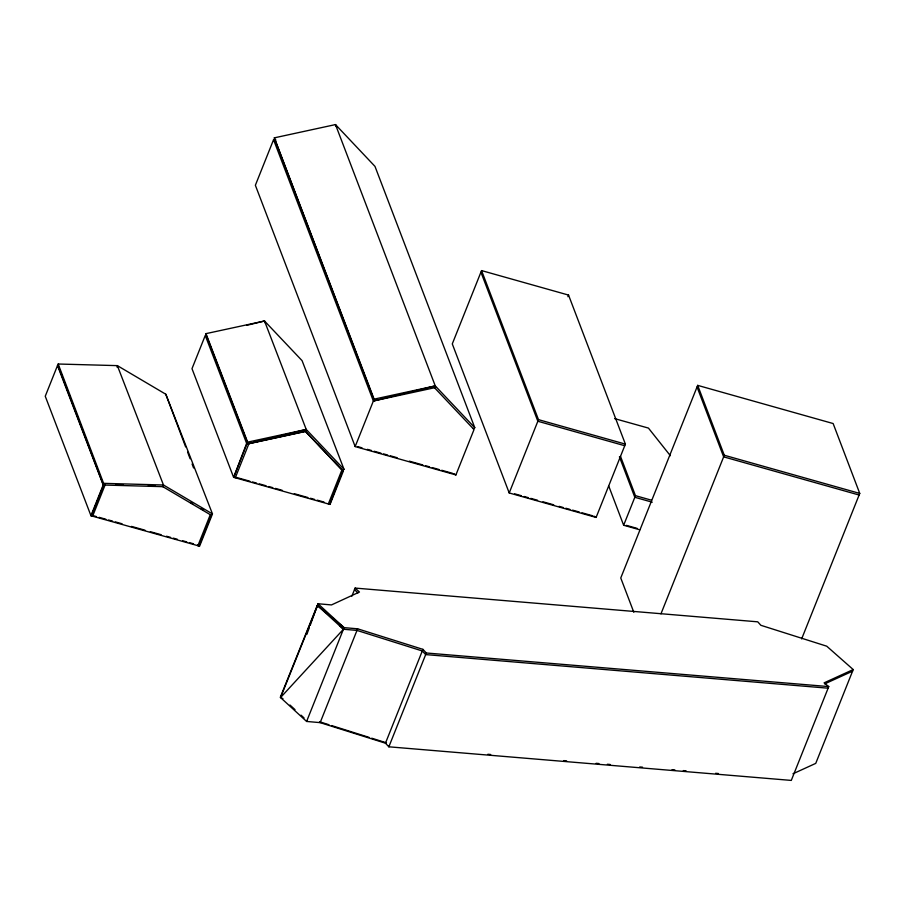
<?xml version="1.0" encoding="UTF-8"?>
<svg xmlns="http://www.w3.org/2000/svg" width="905" height="905" viewBox="0 0 905 905"><rect width="100%" height="100%" fill="white"/><g stroke="black" fill="none" stroke-linecap="round" stroke-linejoin="round"><path stroke-width="1.36" d="M211.419 515.364L212.471 513.927L165.807 394.241L117.356 365.631L58.192 364.014L57.999 365.688L102.898 483.643M117.164 367.306L117.356 365.631L163.466 485.001L163.273 486.675L103.43 485.023L103.611 483.349L58.192 364.014M310.223 625.265L318.017 603.748L331.479 604.925L359.455 592.028L355.111 588.08L351.875 596.18M306.818 634.428L309.25 627.889M57.49 365.586L45.25 396.243L90.941 515.669L92.638 516.144L105.071 485.001L103.204 484.944L57.49 365.586L58.044 365.79M90.941 515.669L103.204 484.944M211.159 515.318L198.908 545.975L91.326 515.839L103.566 485.171M275.912 140.015L273.559 139.709L255.368 185.276L355.167 446.572L455.905 474.933L474.028 429.547L433.857 387.035L435.26 385.892L335.484 124.585L274.305 137.854L374.399 400.779L435.26 385.892L474.774 427.703L473.36 428.846M197.878 545.772L210.288 514.685L211.815 515.59L199.575 546.247L197.539 544.923M246.635 443.393L233.671 477.32L330.031 504.424L343.289 471.211L304.827 430.61L306.229 429.456L264.509 320.992L205.989 333.64L206.283 335.269L247.925 443.767L306.524 431.085L306.229 429.456L247.631 442.138L205.989 333.64M233.671 477.342L246.895 443.993L306.229 429.456L344.024 469.356L342.622 470.51M248.966 443.541L235.289 477.772L235.017 477.037M328.334 503.938L341.966 469.808M339.658 478.044L341.196 474.209M342.724 470.374L329.748 504.345L329.465 503.587M355.167 446.572L373.369 401.006L375.145 399.795M481.562 270.584L452.285 343.9L509.21 492.965L596.112 517.434L625.389 444.117L568.544 295.075L481.562 270.584L538.486 419.649L509.21 492.965M357.622 628.805L320.155 722.631L306.603 721.455L280.55 697.563L317.531 605.626L344.07 627.64L357.622 628.805L422.929 649.36L426.323 652.991L828.754 686.59L791.287 780.415L388.856 746.806L385.462 743.186L320.155 722.631L319.567 721.783L328.934 724.724M422.929 649.36L385.462 743.186L386.446 742.835L371.729 738.197M567.899 296.682L568.544 295.075M426.323 652.991L388.856 746.806L389.467 746.059M639.733 529.787L623.647 525.251L635.457 495.68L620.558 456.482M801.638 638.941L859.75 493.429L833.143 423.54L697.687 385.372L620.762 577.99L633.817 612.266M660.955 613.85L724.294 455.249L697.687 385.372M355.111 588.08L757.745 621.826L760.867 625.298L826.729 646.193L853.211 669.564L815.744 763.379L792.95 773.798M280.301 697.336L317.282 605.388M307.067 720.697L306.603 721.455L344.07 627.64L318.017 603.748M212.471 513.927L163.466 485.001L162.414 486.426L211.385 515.33M853.211 669.564L824.082 682.868L828.754 686.59M824.704 683.886L852.578 671.171M246.907 325.302L264.509 320.992L302.089 360.665L344.024 469.356M274.305 137.854L374.104 399.15L435.26 385.892L435.554 387.521L373.369 401.006L273.559 139.709M258.887 440.735L261.602 440.147M264.328 439.559L269.769 438.382M103.611 483.349L163.466 485.001M115.953 484.763L123.001 484.956M148.352 485.657L155.4 485.849M828.109 688.196L425.678 654.587L422.284 650.967L356.977 630.412L343.436 629.247L317.531 605.626M487.874 754.272L490.691 754.51M563.792 760.607L566.609 760.845M596.135 763.311L598.94 763.549M607.379 764.25L610.185 764.487M639.711 766.954L642.527 767.191M672.042 769.646L674.858 769.884M683.298 770.596L686.103 770.822M715.629 773.289L718.434 773.526M614.631 418.63L648.444 428.088L670.379 455.724M96.416 516.585L92.367 515.454L92.638 516.144M99.109 517.343L105.851 519.232M108.543 519.99L112.593 521.122M115.286 521.88L122.028 523.757M131.474 526.405L144.958 530.183M150.343 531.699L161.135 534.719M166.531 536.235L170.57 537.366M173.274 538.124L177.312 539.256M182.708 540.76L186.758 541.903M189.45 542.649L193.5 543.792M724.294 455.249L859.75 493.429M859.105 495.024L723.649 456.855L697.042 386.967M538.486 419.649L625.389 444.117M624.755 445.724L537.853 421.255L480.928 272.19M635.457 495.68L651.543 500.205M652.245 502.196L634.812 497.286L619.416 456.787M357.928 446.674L361.989 447.817M367.396 449.333L371.446 450.475M374.15 451.244L380.915 453.145M383.618 453.903L387.679 455.045M390.383 455.815L397.137 457.715M409.309 461.143L422.827 464.944M425.531 465.713L429.581 466.844M432.285 467.614L439.049 469.514M441.753 470.272L452.568 473.326M514.662 493.825L521.393 495.725M524.097 496.483L528.135 497.614M530.828 498.372L537.559 500.273M542.943 501.789L553.724 504.82M559.109 506.348L563.148 507.479M565.84 508.237L569.89 509.379M572.582 510.137L579.313 512.038M582.006 512.796L592.786 515.827M626.396 525.352L637.143 528.384M236.363 477.421L249.848 481.211M252.54 481.969L256.579 483.1M259.283 483.858L266.025 485.759M268.717 486.517L272.767 487.648M275.459 488.406L282.202 490.306M294.329 493.711L307.813 497.501M310.517 498.259L314.555 499.402M317.248 500.16L323.99 502.049M331.603 725.572L369.059 737.36M282.948 698.581L280.55 697.563L343.436 629.247L339.488 625.423M190.288 502.445L192.708 503.87M201.182 508.859L203.602 510.284M594.133 516.201L596.112 517.434M453.925 473.7L455.905 474.933M354.466 589.687L357.939 592.843M289.985 705.029L295.007 709.633M301.037 715.165L304.057 717.937M317.678 443.936L321.524 448.009M334.047 461.222L337.904 465.294M343.018 471.132L305.438 431.47L246.929 444.14L205.254 335.484L191.996 368.674L233.592 477.297M198.614 545.217L198.908 545.975M91.032 515.081L91.326 515.839M474.774 427.703L374.987 166.396L335.484 124.585L335.766 126.214M608.748 486.064L623.647 525.251M165.807 394.241L185.638 446.9M187.629 452.172L190.107 458.756M192.086 464.016L193.58 467.964M374.104 399.15L374.399 400.779M264.509 320.992L264.803 322.621M247.631 442.138L247.925 443.767"/></g></svg>
